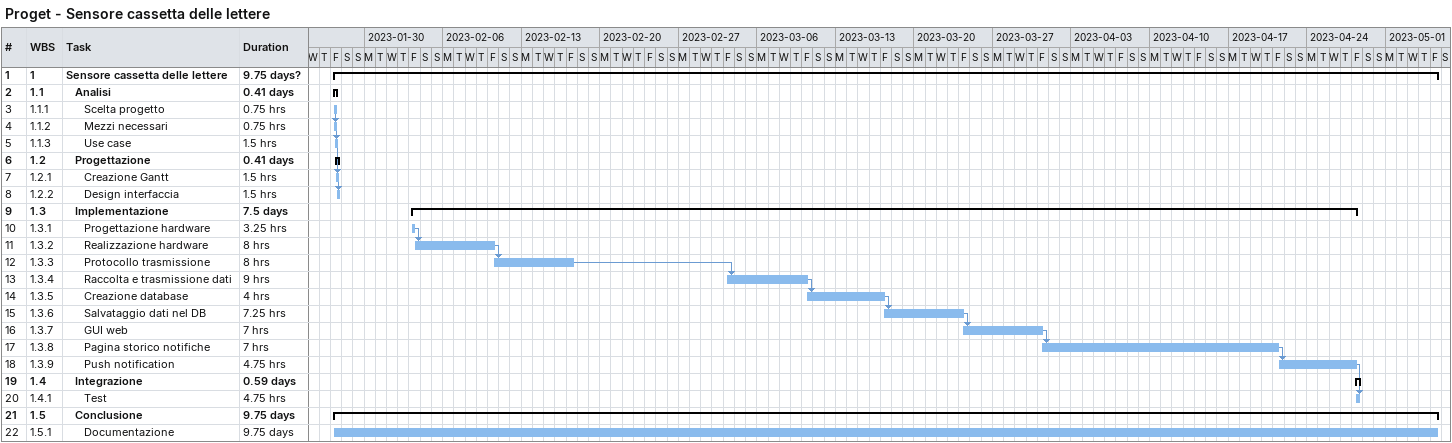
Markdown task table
Proget - Sensore cassetta delle lettere

| ID | WBS | Task | Duration | Start | Finish | Predecessors |
|---|---|---|---|---|---|---|
| 1 | 1 | **Sensore cassetta delle lettere** | 9.75d? | 2023-01-27 | 2023-05-05 |  |
| 2 | 1.1 | **Analisi** | 0.41d | 2023-01-27 | 2023-01-27 |  |
| 3 | 1.1.1 | Scelta progetto | 0.75h | 2023-01-27 | 2023-01-27 |  |
| 4 | 1.1.2 | Mezzi necessari | 0.75h | 2023-01-27 | 2023-01-27 | 3 |
| 5 | 1.1.3 | Use case | 1.5h | 2023-01-27 | 2023-01-27 | 4 |
| 6 | 1.2 | **Progettazione** | 0.41d | 2023-01-27 | 2023-01-27 |  |
| 7 | 1.2.1 | Creazione Gantt | 1.5h | 2023-01-27 | 2023-01-27 | 5 |
| 8 | 1.2.2 | Design interfaccia | 1.5h | 2023-01-27 | 2023-01-27 | 7 |
| 9 | 1.3 | **Implementazione** | 7.5d | 2023-02-03 | 2023-04-28 |  |
| 10 | 1.3.1 | Progettazione hardware | 3.25h | 2023-02-03 | 2023-02-03 |  |
| 11 | 1.3.2 | Realizzazione hardware | 8h | 2023-02-03 | 2023-02-10 | 10 |
| 12 | 1.3.3 | Protocollo trasmissione | 8h | 2023-02-10 | 2023-02-17 | 11 |
| 13 | 1.3.4 | Raccolta e trasmissione dati | 9h | 2023-03-03 | 2023-03-10 | 12 |
| 14 | 1.3.5 | Creazione database | 4h | 2023-03-10 | 2023-03-17 | 13 |
| 15 | 1.3.6 | Salvataggio dati nel DB | 7.25h | 2023-03-17 | 2023-03-24 | 14 |
| 16 | 1.3.7 | GUI web | 7h | 2023-03-24 | 2023-03-31 | 15 |
| 17 | 1.3.8 | Pagina storico notifiche | 7h | 2023-03-31 | 2023-04-21 | 16 |
| 18 | 1.3.9 | Push notification | 4.75h | 2023-04-21 | 2023-04-28 | 17 |
| 19 | 1.4 | **Integrazione** | 0.59d | 2023-04-28 | 2023-04-28 |  |
| 20 | 1.4.1 | Test | 4.75h | 2023-04-28 | 2023-04-28 | 18 |
| 21 | 1.5 | **Conclusione** | 9.75d | 2023-01-27 | 2023-05-05 |  |
| 22 | 1.5.1 | Documentazione | 9.75d | 2023-01-27 | 2023-05-05 |  |
